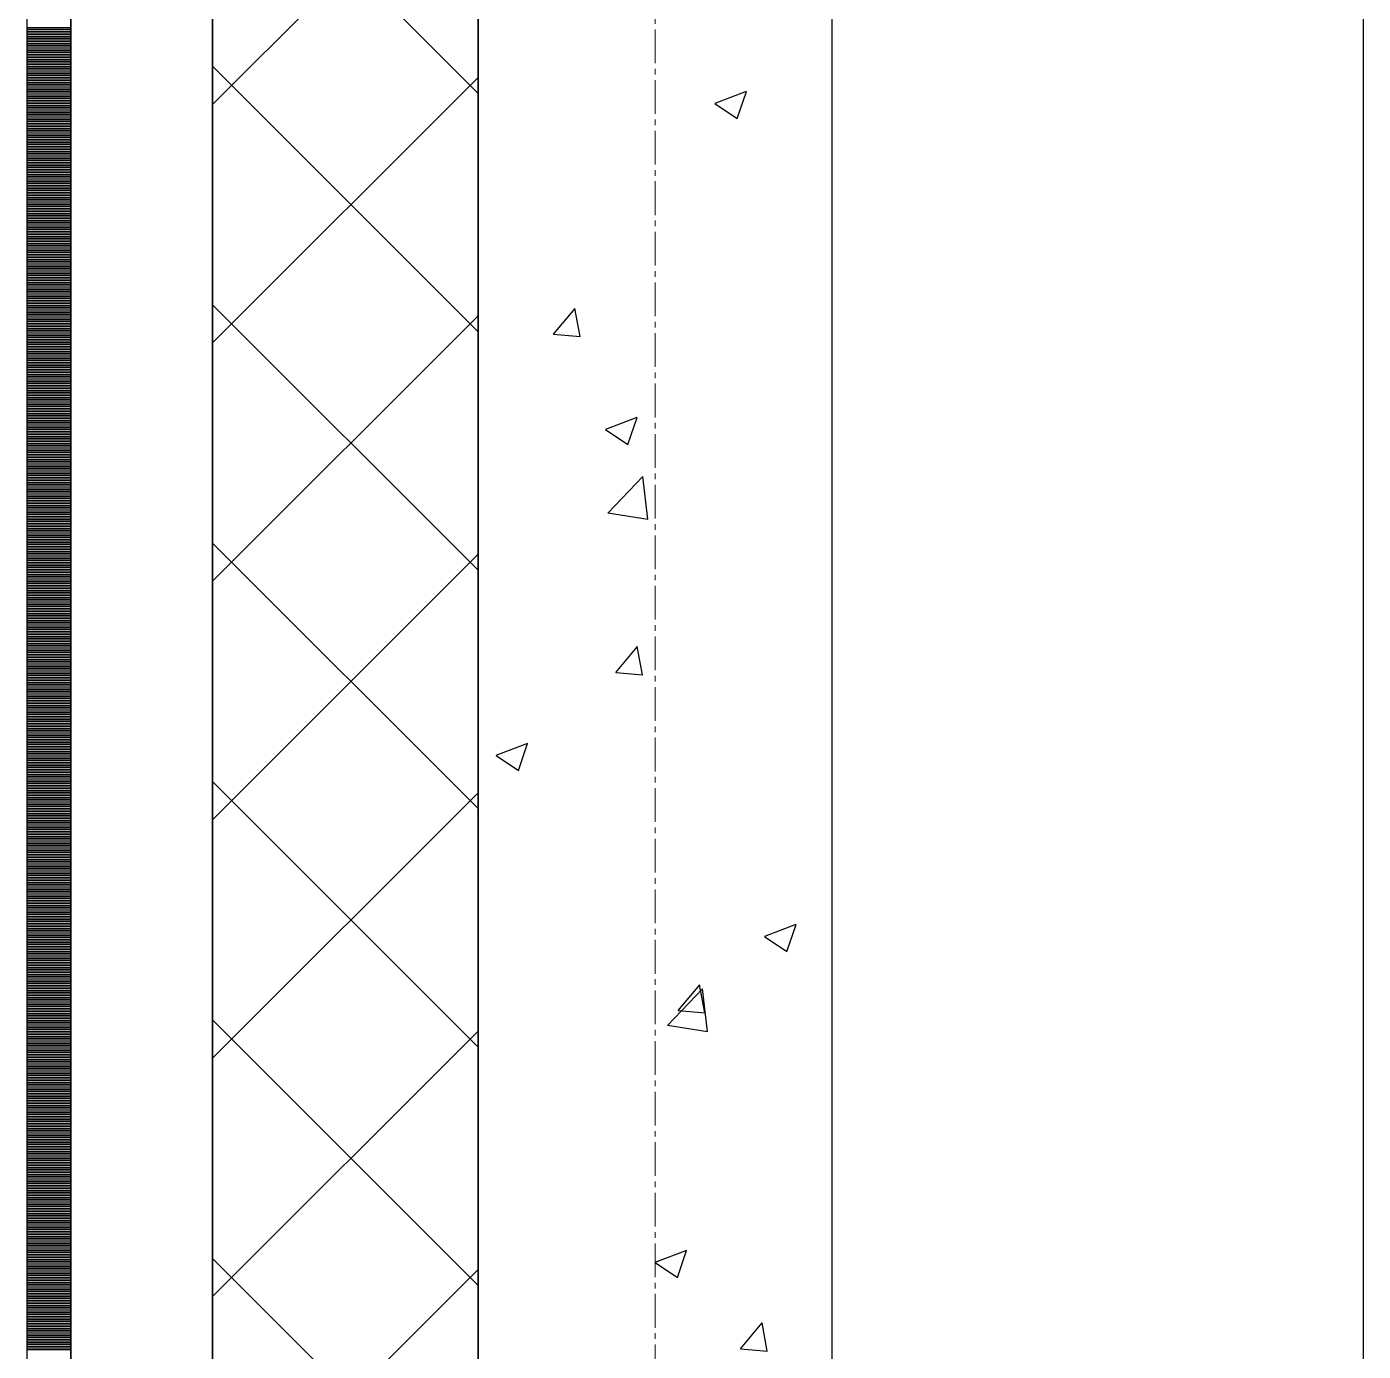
# Model space of a CAD drawing. Header units: millimetres. Extents: x -231292 to 573618, y -153144 to 564035.
# Drawn here: x 8548 to 9303, y 243948 to 244696 of the extents above; entities that cross this region are included whole.
import ezdxf

# ---------------------------------------------------------------- set-up
doc = ezdxf.new("R2010")
doc.units = ezdxf.units.MM
doc.linetypes.add('CENTER2', pattern=[28.575, 19.05, -3.175, 3.175, -3.175])
doc.layers.get('0').update_dxf_attribs({"color": 250})
for name, color, linetype, lineweight in [('АР_Стены ПЕНОблок', 250, 'Continuous', 20), ('АР_Тонкая', 250, 'Continuous', 5), ('АР_Утеплитель', 250, 'Continuous', 0), ('АР_Штриховка', 250, 'Continuous', 0), ('РД_Оси_100', 250, 'Continuous', 0)]:
    doc.layers.add(name, color=color, linetype=linetype, lineweight=lineweight)
doc.layers.add('КР_Балки-0.5', color=60, linetype='Continuous', lineweight=50, plot=False)

# ---------------------------------------------------------------- blocks, each defined once
blk = doc.blocks.new('оси_рен')
at = {"layer": 'РД_Оси_100', "color": 251, "linetype": 'CENTER2', "true_color": 0x636466}
blk.add_line((1195652.916, 135558.25), (1195652.916, 223268.25), dxfattribs=at)

msp = doc.modelspace()

# ---------------------------------------------------------------- linework, layer by layer
at = {"layer": 'АР_Стены ПЕНОблок', "color": 18, "linetype": 'Continuous', "lineweight": 25, "true_color": 0x000000}
for p, q in [((8803.243, 263866.253), (8803.243, 187666.253)), ((9003.243, 187666.253), (9003.243, 263866.253))]:
    msp.add_line(p, q, dxfattribs=at)
at = {"layer": 'АР_Тонкая', "color": 18, "linetype": 'Continuous', "lineweight": 25, "true_color": 0x000000}
for p, q in [((8548.243, 263866.253), (8548.243, 187666.253)), ((8573.243, 263866.253), (8573.243, 187666.253)), ((8573.243, 187666.253), (8573.243, 263866.253)), ((8653.243, 187666.253), (8653.243, 263866.253))]:
    msp.add_line(p, q, dxfattribs=at)
at = {"layer": 'АР_Утеплитель', "color": 18, "linetype": 'Continuous', "lineweight": 25, "true_color": 0x000000}
for p, q in [((8653.243, 263866.253), (8653.243, 187666.253)), ((8803.243, 187666.253), (8803.243, 263866.253))]:
    msp.add_line(p, q, dxfattribs=at)
at = {"layer": 'АР_Штриховка', "color": 18, "linetype": 'Continuous', "lineweight": 25, "true_color": 0x000000}
for p, q in [((8803.243, 244658.79), (8653.243, 244808.79)), ((8653.243, 244652.503), (8803.243, 244802.503)), ((8548.243, 244696.002), (8573.243, 244696.002)), ((8548.243, 244695.002), (8573.243, 244695.002)), ((8548.243, 244694.002), (8573.243, 244694.002)), ((8548.243, 244693.002), (8573.243, 244693.002)), ((8548.243, 244692.002), (8573.243, 244692.002)), ((8548.243, 244691.002), (8573.243, 244691.002)), ((8548.243, 244690.002), (8573.243, 244690.002)), ((8548.243, 244689.002), (8573.243, 244689.002)), ((8548.243, 244688.002), (8573.243, 244688.002)), ((8548.243, 244687.002), (8573.243, 244687.002)), ((8548.243, 244686.002), (8573.243, 244686.002)), ((8548.243, 244685.002), (8573.243, 244685.002)), ((8548.243, 244684.002), (8573.243, 244684.002)), ((8548.243, 244683.002), (8573.243, 244683.002)), ((8548.243, 244682.002), (8573.243, 244682.002)), ((8548.243, 244681.002), (8573.243, 244681.002)), ((8548.243, 244680.002), (8573.243, 244680.002)), ((8548.243, 244679.002), (8573.243, 244679.002)), ((8548.243, 244678.002), (8573.243, 244678.002)), ((8548.243, 244677.002), (8573.243, 244677.002)), ((8548.243, 244676.002), (8573.243, 244676.002)), ((8548.243, 244675.002), (8573.243, 244675.002)), ((8548.243, 244674.002), (8573.243, 244674.002)), ((8803.243, 244524.086), (8653.243, 244674.086)), ((8548.243, 244673.002), (8573.243, 244673.002)), ((8548.243, 244672.002), (8573.243, 244672.002)), ((8548.243, 244671.002), (8573.243, 244671.002)), ((8548.243, 244670.002), (8573.243, 244670.002)), ((8548.243, 244669.002), (8573.243, 244669.002)), ((8548.243, 244668.002), (8573.243, 244668.002)), ((8548.243, 244667.002), (8573.243, 244667.002)), ((8548.243, 244666.002), (8573.243, 244666.002)), ((8653.243, 244517.799), (8803.243, 244667.799)), ((8548.243, 244665.002), (8573.243, 244665.002)), ((8548.243, 244664.002), (8573.243, 244664.002)), ((8548.243, 244663.002), (8573.243, 244663.002)), ((8548.243, 244662.002), (8573.243, 244662.002)), ((8548.243, 244661.002), (8573.243, 244661.002)), ((8548.243, 244660.002), (8573.243, 244660.002)), ((8548.243, 244659.002), (8573.243, 244659.002)), ((8548.243, 244658.002), (8573.243, 244658.002)), ((8937.109, 244653.258), (8954.894, 244660.085)), ((8949.657, 244644.519), (8954.807, 244659.868)), ((8548.243, 244657.002), (8573.243, 244657.002)), ((8548.243, 244656.002), (8573.243, 244656.002)), ((8548.243, 244655.002), (8573.243, 244655.002)), ((8548.243, 244654.002), (8573.243, 244654.002)), ((8548.243, 244653.002), (8573.243, 244653.002)), ((8548.243, 244652.002), (8573.243, 244652.002)), ((8548.243, 244651.002), (8573.243, 244651.002)), ((8937.012, 244653.044), (8949.647, 244644.522)), ((8548.243, 244650.002), (8573.243, 244650.002)), ((8548.243, 244649.002), (8573.243, 244649.002)), ((8548.243, 244648.002), (8573.243, 244648.002)), ((8548.243, 244647.002), (8573.243, 244647.002)), ((8548.243, 244646.002), (8573.243, 244646.002)), ((8548.243, 244645.002), (8573.243, 244645.002)), ((8548.243, 244644.002), (8573.243, 244644.002)), ((8548.243, 244643.002), (8573.243, 244643.002)), ((8548.243, 244642.002), (8573.243, 244642.002)), ((8548.243, 244641.002), (8573.243, 244641.002)), ((8548.243, 244640.002), (8573.243, 244640.002)), ((8548.243, 244639.002), (8573.243, 244639.002)), ((8548.243, 244638.002), (8573.243, 244638.002)), ((8548.243, 244637.002), (8573.243, 244637.002)), ((8548.243, 244636.002), (8573.243, 244636.002)), ((8548.243, 244635.002), (8573.243, 244635.002)), ((8548.243, 244634.002), (8573.243, 244634.002)), ((8548.243, 244633.002), (8573.243, 244633.002)), ((8548.243, 244632.002), (8573.243, 244632.002)), ((8548.243, 244631.002), (8573.243, 244631.002)), ((8548.243, 244630.002), (8573.243, 244630.002)), ((8548.243, 244629.002), (8573.243, 244629.002)), ((8548.243, 244628.002), (8573.243, 244628.002)), ((8548.243, 244627.002), (8573.243, 244627.002)), ((8548.243, 244626.002), (8573.243, 244626.002)), ((8548.243, 244625.002), (8573.243, 244625.002)), ((8548.243, 244624.002), (8573.243, 244624.002)), ((8548.243, 244623.002), (8573.243, 244623.002)), ((8548.243, 244622.002), (8573.243, 244622.002)), ((8548.243, 244621.002), (8573.243, 244621.002)), ((8548.243, 244620.002), (8573.243, 244620.002)), ((8548.243, 244619.002), (8573.243, 244619.002)), ((8548.243, 244618.002), (8573.243, 244618.002)), ((8548.243, 244617.002), (8573.243, 244617.002)), ((8548.243, 244616.002), (8573.243, 244616.002)), ((8548.243, 244615.002), (8573.243, 244615.002)), ((8548.243, 244614.002), (8573.243, 244614.002)), ((8548.243, 244613.002), (8573.243, 244613.002)), ((8548.243, 244612.002), (8573.243, 244612.002)), ((8548.243, 244611.002), (8573.243, 244611.002)), ((8548.243, 244610.002), (8573.243, 244610.002)), ((8548.243, 244609.002), (8573.243, 244609.002)), ((8548.243, 244608.002), (8573.243, 244608.002)), ((8548.243, 244607.002), (8573.243, 244607.002)), ((8548.243, 244606.002), (8573.243, 244606.002)), ((8548.243, 244605.002), (8573.243, 244605.002)), ((8548.243, 244604.002), (8573.243, 244604.002)), ((8548.243, 244603.002), (8573.243, 244603.002)), ((8548.243, 244602.002), (8573.243, 244602.002)), ((8548.243, 244601.002), (8573.243, 244601.002)), ((8548.243, 244600.002), (8573.243, 244600.002)), ((8548.243, 244599.002), (8573.243, 244599.002)), ((8548.243, 244598.002), (8573.243, 244598.002)), ((8548.243, 244597.002), (8573.243, 244597.002)), ((8548.243, 244596.002), (8573.243, 244596.002)), ((8548.243, 244595.002), (8573.243, 244595.002)), ((8548.243, 244594.002), (8573.243, 244594.002)), ((8548.243, 244593.002), (8573.243, 244593.002)), ((8548.243, 244592.002), (8573.243, 244592.002)), ((8548.243, 244591.002), (8573.243, 244591.002)), ((8548.243, 244590.002), (8573.243, 244590.002)), ((8548.243, 244589.002), (8573.243, 244589.002)), ((8548.243, 244588.002), (8573.243, 244588.002)), ((8548.243, 244587.002), (8573.243, 244587.002)), ((8548.243, 244586.002), (8573.243, 244586.002)), ((8548.243, 244585.002), (8573.243, 244585.002)), ((8548.243, 244584.002), (8573.243, 244584.002)), ((8548.243, 244583.002), (8573.243, 244583.002)), ((8548.243, 244582.002), (8573.243, 244582.002)), ((8548.243, 244581.002), (8573.243, 244581.002)), ((8548.243, 244580.002), (8573.243, 244580.002)), ((8548.243, 244579.002), (8573.243, 244579.002)), ((8548.243, 244578.002), (8573.243, 244578.002)), ((8548.243, 244577.002), (8573.243, 244577.002)), ((8548.243, 244576.002), (8573.243, 244576.002)), ((8548.243, 244575.002), (8573.243, 244575.002)), ((8548.243, 244574.002), (8573.243, 244574.002)), ((8548.243, 244573.002), (8573.243, 244573.002)), ((8548.243, 244572.002), (8573.243, 244572.002)), ((8548.243, 244571.002), (8573.243, 244571.002)), ((8548.243, 244570.002), (8573.243, 244570.002)), ((8548.243, 244569.002), (8573.243, 244569.002)), ((8548.243, 244568.002), (8573.243, 244568.002)), ((8548.243, 244567.002), (8573.243, 244567.002)), ((8548.243, 244566.002), (8573.243, 244566.002)), ((8548.243, 244565.002), (8573.243, 244565.002)), ((8548.243, 244564.002), (8573.243, 244564.002)), ((8548.243, 244563.002), (8573.243, 244563.002)), ((8548.243, 244562.002), (8573.243, 244562.002)), ((8548.243, 244561.002), (8573.243, 244561.002)), ((8548.243, 244560.002), (8573.243, 244560.002)), ((8548.243, 244559.002), (8573.243, 244559.002)), ((8548.243, 244558.002), (8573.243, 244558.002)), ((8548.243, 244557.002), (8573.243, 244557.002)), ((8548.243, 244556.002), (8573.243, 244556.002)), ((8548.243, 244555.002), (8573.243, 244555.002)), ((8548.243, 244554.002), (8573.243, 244554.002)), ((8548.243, 244553.002), (8573.243, 244553.002)), ((8548.243, 244552.002), (8573.243, 244552.002)), ((8548.243, 244551.002), (8573.243, 244551.002)), ((8548.243, 244550.002), (8573.243, 244550.002)), ((8548.243, 244549.002), (8573.243, 244549.002)), ((8548.243, 244548.002), (8573.243, 244548.002)), ((8548.243, 244547.002), (8573.243, 244547.002)), ((8548.243, 244546.002), (8573.243, 244546.002)), ((8548.243, 244545.002), (8573.243, 244545.002)), ((8548.243, 244544.002), (8573.243, 244544.002)), ((8548.243, 244543.002), (8573.243, 244543.002)), ((8548.243, 244542.002), (8573.243, 244542.002)), ((8548.243, 244541.002), (8573.243, 244541.002)), ((8548.243, 244540.002), (8573.243, 244540.002)), ((8548.243, 244539.002), (8573.243, 244539.002)), ((8548.243, 244538.002), (8573.243, 244538.002)), ((8803.243, 244389.382), (8653.243, 244539.382)), ((8845.759, 244522.688), (8858.004, 244537.281)), ((8860.823, 244521.328), (8857.886, 244537.249)), ((8548.243, 244537.002), (8573.243, 244537.002)), ((8548.243, 244536.002), (8573.243, 244536.002)), ((8548.243, 244535.002), (8573.243, 244535.002)), ((8548.243, 244534.002), (8573.243, 244534.002)), ((8548.243, 244533.002), (8573.243, 244533.002)), ((8548.243, 244532.002), (8573.243, 244532.002)), ((8548.243, 244531.002), (8573.243, 244531.002)), ((8548.243, 244530.002), (8573.243, 244530.002)), ((8653.243, 244383.095), (8803.243, 244533.095)), ((8548.243, 244529.002), (8573.243, 244529.002)), ((8548.243, 244528.002), (8573.243, 244528.002)), ((8548.243, 244527.002), (8573.243, 244527.002)), ((8548.243, 244526.002), (8573.243, 244526.002)), ((8548.243, 244525.002), (8573.243, 244525.002)), ((8548.243, 244524.002), (8573.243, 244524.002)), ((8548.243, 244523.002), (8573.243, 244523.002)), ((8845.758, 244522.678), (8860.94, 244521.35)), ((8548.243, 244522.002), (8573.243, 244522.002)), ((8548.243, 244521.002), (8573.243, 244521.002)), ((8548.243, 244520.002), (8573.243, 244520.002)), ((8548.243, 244519.002), (8573.243, 244519.002)), ((8548.243, 244518.002), (8573.243, 244518.002)), ((8548.243, 244517.002), (8573.243, 244517.002)), ((8548.243, 244516.002), (8573.243, 244516.002)), ((8548.243, 244515.002), (8573.243, 244515.002)), ((8548.243, 244514.002), (8573.243, 244514.002)), ((8548.243, 244513.002), (8573.243, 244513.002)), ((8548.243, 244512.002), (8573.243, 244512.002)), ((8548.243, 244511.002), (8573.243, 244511.002)), ((8548.243, 244510.002), (8573.243, 244510.002)), ((8548.243, 244509.002), (8573.243, 244509.002)), ((8548.243, 244508.002), (8573.243, 244508.002)), ((8548.243, 244507.002), (8573.243, 244507.002)), ((8548.243, 244506.002), (8573.243, 244506.002)), ((8548.243, 244505.002), (8573.243, 244505.002)), ((8548.243, 244504.002), (8573.243, 244504.002)), ((8548.243, 244503.002), (8573.243, 244503.002)), ((8548.243, 244502.002), (8573.243, 244502.002)), ((8548.243, 244501.002), (8573.243, 244501.002)), ((8548.243, 244500.002), (8573.243, 244500.002)), ((8548.243, 244499.002), (8573.243, 244499.002)), ((8548.243, 244498.002), (8573.243, 244498.002)), ((8548.243, 244497.002), (8573.243, 244497.002)), ((8548.243, 244496.002), (8573.243, 244496.002)), ((8548.243, 244495.002), (8573.243, 244495.002)), ((8548.243, 244494.002), (8573.243, 244494.002)), ((8548.243, 244493.002), (8573.243, 244493.002)), ((8548.243, 244492.002), (8573.243, 244492.002)), ((8548.243, 244491.002), (8573.243, 244491.002)), ((8548.243, 244490.002), (8573.243, 244490.002)), ((8548.243, 244489.002), (8573.243, 244489.002)), ((8548.243, 244488.002), (8573.243, 244488.002)), ((8548.243, 244487.002), (8573.243, 244487.002)), ((8548.243, 244486.002), (8573.243, 244486.002)), ((8548.243, 244485.002), (8573.243, 244485.002)), ((8548.243, 244484.002), (8573.243, 244484.002)), ((8548.243, 244483.002), (8573.243, 244483.002)), ((8548.243, 244482.002), (8573.243, 244482.002)), ((8548.243, 244481.002), (8573.243, 244481.002)), ((8548.243, 244480.002), (8573.243, 244480.002)), ((8548.243, 244479.002), (8573.243, 244479.002)), ((8548.243, 244478.002), (8573.243, 244478.002)), ((8548.243, 244477.002), (8573.243, 244477.002)), ((8548.243, 244476.002), (8573.243, 244476.002)), ((8548.243, 244475.002), (8573.243, 244475.002)), ((8548.243, 244474.002), (8573.243, 244474.002)), ((8548.243, 244473.002), (8573.243, 244473.002)), ((8548.243, 244472.002), (8573.243, 244472.002)), ((8548.243, 244471.002), (8573.243, 244471.002)), ((8548.243, 244470.002), (8573.243, 244470.002)), ((8875.307, 244469.07), (8893.092, 244475.897)), ((8887.855, 244460.331), (8893.005, 244475.68)), ((8548.243, 244469.002), (8573.243, 244469.002)), ((8548.243, 244468.002), (8573.243, 244468.002)), ((8548.243, 244467.002), (8573.243, 244467.002)), ((8548.243, 244466.002), (8573.243, 244466.002)), ((8548.243, 244465.002), (8573.243, 244465.002)), ((8548.243, 244464.002), (8573.243, 244464.002)), ((8548.243, 244463.002), (8573.243, 244463.002)), ((8548.243, 244462.002), (8573.243, 244462.002)), ((8875.21, 244468.856), (8887.845, 244460.334)), ((8548.243, 244461.002), (8573.243, 244461.002)), ((8548.243, 244460.002), (8573.243, 244460.002)), ((8548.243, 244459.002), (8573.243, 244459.002)), ((8548.243, 244458.002), (8573.243, 244458.002)), ((8548.243, 244457.002), (8573.243, 244457.002)), ((8548.243, 244456.002), (8573.243, 244456.002)), ((8548.243, 244455.002), (8573.243, 244455.002)), ((8548.243, 244454.002), (8573.243, 244454.002)), ((8548.243, 244453.002), (8573.243, 244453.002)), ((8548.243, 244452.002), (8573.243, 244452.002)), ((8548.243, 244451.002), (8573.243, 244451.002)), ((8548.243, 244450.002), (8573.243, 244450.002)), ((8548.243, 244449.002), (8573.243, 244449.002)), ((8548.243, 244448.002), (8573.243, 244448.002)), ((8548.243, 244447.002), (8573.243, 244447.002)), ((8548.243, 244446.002), (8573.243, 244446.002)), ((8548.243, 244445.002), (8573.243, 244445.002)), ((8548.243, 244444.002), (8573.243, 244444.002)), ((8548.243, 244443.002), (8573.243, 244443.002)), ((8548.243, 244442.002), (8573.243, 244442.002)), ((8548.243, 244441.002), (8573.243, 244441.002)), ((8548.243, 244440.002), (8573.243, 244440.002)), ((8876.533, 244421.69), (8896.317, 244442.309)), ((8899.111, 244418.185), (8896.305, 244442.308)), ((8548.243, 244439.002), (8573.243, 244439.002)), ((8548.243, 244438.002), (8573.243, 244438.002)), ((8548.243, 244437.002), (8573.243, 244437.002)), ((8548.243, 244436.002), (8573.243, 244436.002)), ((8548.243, 244435.002), (8573.243, 244435.002)), ((8548.243, 244434.002), (8573.243, 244434.002)), ((8548.243, 244433.002), (8573.243, 244433.002)), ((8548.243, 244432.002), (8573.243, 244432.002)), ((8548.243, 244431.002), (8573.243, 244431.002)), ((8548.243, 244430.002), (8573.243, 244430.002)), ((8548.243, 244429.002), (8573.243, 244429.002)), ((8548.243, 244428.002), (8573.243, 244428.002)), ((8548.243, 244427.002), (8573.243, 244427.002)), ((8548.243, 244426.002), (8573.243, 244426.002)), ((8548.243, 244425.002), (8573.243, 244425.002)), ((8548.243, 244424.002), (8573.243, 244424.002)), ((8548.243, 244423.002), (8573.243, 244423.002)), ((8548.243, 244422.002), (8573.243, 244422.002)), ((8548.243, 244421.002), (8573.243, 244421.002)), ((8548.243, 244420.002), (8573.243, 244420.002)), ((8548.243, 244419.002), (8573.243, 244419.002)), ((8548.243, 244418.002), (8573.243, 244418.002)), ((8548.243, 244417.002), (8573.243, 244417.002)), ((8876.524, 244421.708), (8899.114, 244418.205)), ((8548.243, 244416.002), (8573.243, 244416.002)), ((8548.243, 244415.002), (8573.243, 244415.002)), ((8548.243, 244414.002), (8573.243, 244414.002)), ((8548.243, 244413.002), (8573.243, 244413.002)), ((8548.243, 244412.002), (8573.243, 244412.002)), ((8548.243, 244411.002), (8573.243, 244411.002)), ((8548.243, 244410.002), (8573.243, 244410.002)), ((8548.243, 244409.002), (8573.243, 244409.002)), ((8548.243, 244408.002), (8573.243, 244408.002)), ((8548.243, 244407.002), (8573.243, 244407.002)), ((8548.243, 244406.002), (8573.243, 244406.002)), ((8548.243, 244405.002), (8573.243, 244405.002)), ((8548.243, 244404.002), (8573.243, 244404.002)), ((8548.243, 244403.002), (8573.243, 244403.002)), ((8548.243, 244402.002), (8573.243, 244402.002)), ((8803.243, 244254.678), (8653.243, 244404.678)), ((8548.243, 244401.002), (8573.243, 244401.002)), ((8548.243, 244400.002), (8573.243, 244400.002)), ((8548.243, 244399.002), (8573.243, 244399.002)), ((8548.243, 244398.002), (8573.243, 244398.002)), ((8548.243, 244397.002), (8573.243, 244397.002)), ((8548.243, 244396.002), (8573.243, 244396.002)), ((8548.243, 244395.002), (8573.243, 244395.002)), ((8548.243, 244394.002), (8573.243, 244394.002)), ((8653.243, 244248.391), (8803.243, 244398.391)), ((8548.243, 244393.002), (8573.243, 244393.002)), ((8548.243, 244392.002), (8573.243, 244392.002)), ((8548.243, 244391.002), (8573.243, 244391.002)), ((8548.243, 244390.002), (8573.243, 244390.002)), ((8548.243, 244389.002), (8573.243, 244389.002)), ((8548.243, 244388.002), (8573.243, 244388.002)), ((8548.243, 244387.002), (8573.243, 244387.002)), ((8548.243, 244386.002), (8573.243, 244386.002)), ((8548.243, 244385.002), (8573.243, 244385.002)), ((8548.243, 244384.002), (8573.243, 244384.002)), ((8548.243, 244383.002), (8573.243, 244383.002)), ((8548.243, 244382.002), (8573.243, 244382.002)), ((8548.243, 244381.002), (8573.243, 244381.002)), ((8548.243, 244380.002), (8573.243, 244380.002)), ((8548.243, 244379.002), (8573.243, 244379.002)), ((8548.243, 244378.002), (8573.243, 244378.002)), ((8548.243, 244377.002), (8573.243, 244377.002)), ((8548.243, 244376.002), (8573.243, 244376.002)), ((8548.243, 244375.002), (8573.243, 244375.002)), ((8548.243, 244374.002), (8573.243, 244374.002)), ((8548.243, 244373.002), (8573.243, 244373.002)), ((8548.243, 244372.002), (8573.243, 244372.002)), ((8548.243, 244371.002), (8573.243, 244371.002)), ((8548.243, 244370.002), (8573.243, 244370.002)), ((8548.243, 244369.002), (8573.243, 244369.002)), ((8548.243, 244368.002), (8573.243, 244368.002)), ((8548.243, 244367.002), (8573.243, 244367.002)), ((8548.243, 244366.002), (8573.243, 244366.002)), ((8548.243, 244365.002), (8573.243, 244365.002)), ((8548.243, 244364.002), (8573.243, 244364.002)), ((8548.243, 244363.002), (8573.243, 244363.002)), ((8548.243, 244362.002), (8573.243, 244362.002)), ((8548.243, 244361.002), (8573.243, 244361.002)), ((8548.243, 244360.002), (8573.243, 244360.002)), ((8548.243, 244359.002), (8573.243, 244359.002)), ((8548.243, 244358.002), (8573.243, 244358.002)), ((8548.243, 244357.002), (8573.243, 244357.002)), ((8548.243, 244356.002), (8573.243, 244356.002)), ((8548.243, 244355.002), (8573.243, 244355.002)), ((8548.243, 244354.002), (8573.243, 244354.002)), ((8548.243, 244353.002), (8573.243, 244353.002)), ((8548.243, 244352.002), (8573.243, 244352.002)), ((8548.243, 244351.002), (8573.243, 244351.002)), ((8548.243, 244350.002), (8573.243, 244350.002)), ((8548.243, 244349.002), (8573.243, 244349.002)), ((8548.243, 244348.002), (8573.243, 244348.002)), ((8548.243, 244347.002), (8573.243, 244347.002)), ((8548.243, 244346.002), (8573.243, 244346.002)), ((8548.243, 244345.002), (8573.243, 244345.002)), ((8548.243, 244344.002), (8573.243, 244344.002)), ((8548.243, 244343.002), (8573.243, 244343.002)), ((8548.243, 244342.002), (8573.243, 244342.002)), ((8548.243, 244341.002), (8573.243, 244341.002)), ((8881.002, 244331.631), (8893.247, 244346.225)), ((8896.065, 244330.271), (8893.129, 244346.192)), ((8548.243, 244340.002), (8573.243, 244340.002)), ((8548.243, 244339.002), (8573.243, 244339.002)), ((8548.243, 244338.002), (8573.243, 244338.002)), ((8548.243, 244337.002), (8573.243, 244337.002)), ((8548.243, 244336.002), (8573.243, 244336.002)), ((8548.243, 244335.002), (8573.243, 244335.002)), ((8548.243, 244334.002), (8573.243, 244334.002)), ((8548.243, 244333.002), (8573.243, 244333.002)), ((8548.243, 244332.002), (8573.243, 244332.002)), ((8548.243, 244331.002), (8573.243, 244331.002)), ((8548.243, 244330.002), (8573.243, 244330.002)), ((8548.243, 244329.002), (8573.243, 244329.002)), ((8548.243, 244328.002), (8573.243, 244328.002)), ((8548.243, 244327.002), (8573.243, 244327.002)), ((8548.243, 244326.002), (8573.243, 244326.002)), ((8881.001, 244331.621), (8896.183, 244330.293)), ((8548.243, 244325.002), (8573.243, 244325.002)), ((8548.243, 244324.002), (8573.243, 244324.002)), ((8548.243, 244323.002), (8573.243, 244323.002)), ((8548.243, 244322.002), (8573.243, 244322.002)), ((8548.243, 244321.002), (8573.243, 244321.002)), ((8548.243, 244320.002), (8573.243, 244320.002)), ((8548.243, 244319.002), (8573.243, 244319.002)), ((8548.243, 244318.002), (8573.243, 244318.002)), ((8548.243, 244317.002), (8573.243, 244317.002)), ((8548.243, 244316.002), (8573.243, 244316.002)), ((8548.243, 244315.002), (8573.243, 244315.002)), ((8548.243, 244314.002), (8573.243, 244314.002)), ((8548.243, 244313.002), (8573.243, 244313.002)), ((8548.243, 244312.002), (8573.243, 244312.002)), ((8548.243, 244311.002), (8573.243, 244311.002)), ((8548.243, 244310.002), (8573.243, 244310.002)), ((8548.243, 244309.002), (8573.243, 244309.002)), ((8548.243, 244308.002), (8573.243, 244308.002)), ((8548.243, 244307.002), (8573.243, 244307.002)), ((8548.243, 244306.002), (8573.243, 244306.002)), ((8548.243, 244305.002), (8573.243, 244305.002)), ((8548.243, 244304.002), (8573.243, 244304.002)), ((8548.243, 244303.002), (8573.243, 244303.002)), ((8548.243, 244302.002), (8573.243, 244302.002)), ((8548.243, 244301.002), (8573.243, 244301.002)), ((8548.243, 244300.002), (8573.243, 244300.002)), ((8548.243, 244299.002), (8573.243, 244299.002)), ((8548.243, 244298.002), (8573.243, 244298.002)), ((8548.243, 244297.002), (8573.243, 244297.002)), ((8548.243, 244296.002), (8573.243, 244296.002)), ((8548.243, 244295.002), (8573.243, 244295.002)), ((8548.243, 244294.002), (8573.243, 244294.002)), ((8548.243, 244293.002), (8573.243, 244293.002)), ((8548.243, 244292.002), (8573.243, 244292.002)), ((8548.243, 244291.002), (8573.243, 244291.002)), ((8548.243, 244290.002), (8573.243, 244290.002)), ((8548.243, 244289.002), (8573.243, 244289.002)), ((8813.505, 244284.882), (8831.29, 244291.709)), ((8826.053, 244276.143), (8831.203, 244291.493)), ((8548.243, 244288.002), (8573.243, 244288.002)), ((8548.243, 244287.002), (8573.243, 244287.002)), ((8548.243, 244286.002), (8573.243, 244286.002)), ((8548.243, 244285.002), (8573.243, 244285.002)), ((8548.243, 244284.002), (8573.243, 244284.002)), ((8548.243, 244283.002), (8573.243, 244283.002)), ((8548.243, 244282.002), (8573.243, 244282.002)), ((8548.243, 244281.002), (8573.243, 244281.002)), ((8813.408, 244284.668), (8826.043, 244276.146)), ((8548.243, 244280.002), (8573.243, 244280.002)), ((8548.243, 244279.002), (8573.243, 244279.002)), ((8548.243, 244278.002), (8573.243, 244278.002)), ((8548.243, 244277.002), (8573.243, 244277.002)), ((8548.243, 244276.002), (8573.243, 244276.002)), ((8548.243, 244275.002), (8573.243, 244275.002)), ((8548.243, 244274.002), (8573.243, 244274.002)), ((8548.243, 244273.002), (8573.243, 244273.002)), ((8548.243, 244272.002), (8573.243, 244272.002)), ((8548.243, 244271.002), (8573.243, 244271.002)), ((8548.243, 244270.002), (8573.243, 244270.002)), ((8548.243, 244269.002), (8573.243, 244269.002)), ((8548.243, 244268.002), (8573.243, 244268.002)), ((8548.243, 244267.002), (8573.243, 244267.002)), ((8548.243, 244266.002), (8573.243, 244266.002)), ((8803.243, 244119.974), (8653.243, 244269.974)), ((8548.243, 244265.002), (8573.243, 244265.002)), ((8548.243, 244264.002), (8573.243, 244264.002)), ((8548.243, 244263.002), (8573.243, 244263.002)), ((8548.243, 244262.002), (8573.243, 244262.002)), ((8548.243, 244261.002), (8573.243, 244261.002)), ((8548.243, 244260.002), (8573.243, 244260.002)), ((8548.243, 244259.002), (8573.243, 244259.002)), ((8548.243, 244258.002), (8573.243, 244258.002)), ((8653.243, 244113.687), (8803.243, 244263.687)), ((8548.243, 244257.002), (8573.243, 244257.002)), ((8548.243, 244256.002), (8573.243, 244256.002)), ((8548.243, 244255.002), (8573.243, 244255.002)), ((8548.243, 244254.002), (8573.243, 244254.002)), ((8548.243, 244253.002), (8573.243, 244253.002)), ((8548.243, 244252.002), (8573.243, 244252.002)), ((8548.243, 244251.002), (8573.243, 244251.002)), ((8548.243, 244250.002), (8573.243, 244250.002)), ((8548.243, 244249.002), (8573.243, 244249.002)), ((8548.243, 244248.002), (8573.243, 244248.002)), ((8548.243, 244247.002), (8573.243, 244247.002)), ((8548.243, 244246.002), (8573.243, 244246.002)), ((8548.243, 244245.002), (8573.243, 244245.002)), ((8548.243, 244244.002), (8573.243, 244244.002)), ((8548.243, 244243.002), (8573.243, 244243.002)), ((8548.243, 244242.002), (8573.243, 244242.002)), ((8548.243, 244241.002), (8573.243, 244241.002)), ((8548.243, 244240.002), (8573.243, 244240.002)), ((8548.243, 244239.002), (8573.243, 244239.002)), ((8548.243, 244238.002), (8573.243, 244238.002)), ((8548.243, 244237.002), (8573.243, 244237.002)), ((8548.243, 244236.002), (8573.243, 244236.002)), ((8548.243, 244235.002), (8573.243, 244235.002)), ((8548.243, 244234.002), (8573.243, 244234.002)), ((8548.243, 244233.002), (8573.243, 244233.002)), ((8548.243, 244232.002), (8573.243, 244232.002)), ((8548.243, 244231.002), (8573.243, 244231.002)), ((8548.243, 244230.002), (8573.243, 244230.002)), ((8548.243, 244229.002), (8573.243, 244229.002)), ((8548.243, 244228.002), (8573.243, 244228.002)), ((8548.243, 244227.002), (8573.243, 244227.002)), ((8548.243, 244226.002), (8573.243, 244226.002)), ((8548.243, 244225.002), (8573.243, 244225.002)), ((8548.243, 244224.002), (8573.243, 244224.002)), ((8548.243, 244223.002), (8573.243, 244223.002)), ((8548.243, 244222.002), (8573.243, 244222.002)), ((8548.243, 244221.002), (8573.243, 244221.002)), ((8548.243, 244220.002), (8573.243, 244220.002)), ((8548.243, 244219.002), (8573.243, 244219.002)), ((8548.243, 244218.002), (8573.243, 244218.002)), ((8548.243, 244217.002), (8573.243, 244217.002)), ((8548.243, 244216.002), (8573.243, 244216.002)), ((8548.243, 244215.002), (8573.243, 244215.002)), ((8548.243, 244214.002), (8573.243, 244214.002)), ((8548.243, 244213.002), (8573.243, 244213.002)), ((8548.243, 244212.002), (8573.243, 244212.002)), ((8548.243, 244211.002), (8573.243, 244211.002)), ((8548.243, 244210.002), (8573.243, 244210.002)), ((8548.243, 244209.002), (8573.243, 244209.002)), ((8548.243, 244208.002), (8573.243, 244208.002)), ((8548.243, 244207.002), (8573.243, 244207.002)), ((8548.243, 244206.002), (8573.243, 244206.002)), ((8548.243, 244205.002), (8573.243, 244205.002)), ((8548.243, 244204.002), (8573.243, 244204.002)), ((8548.243, 244203.002), (8573.243, 244203.002)), ((8548.243, 244202.002), (8573.243, 244202.002)), ((8548.243, 244201.002), (8573.243, 244201.002)), ((8548.243, 244200.002), (8573.243, 244200.002)), ((8548.243, 244199.002), (8573.243, 244199.002)), ((8548.243, 244198.002), (8573.243, 244198.002)), ((8548.243, 244197.002), (8573.243, 244197.002)), ((8548.243, 244196.002), (8573.243, 244196.002)), ((8548.243, 244195.002), (8573.243, 244195.002)), ((8548.243, 244194.002), (8573.243, 244194.002)), ((8548.243, 244193.002), (8573.243, 244193.002)), ((8548.243, 244192.002), (8573.243, 244192.002)), ((8548.243, 244191.002), (8573.243, 244191.002)), ((8548.243, 244190.002), (8573.243, 244190.002)), ((8548.243, 244189.002), (8573.243, 244189.002)), ((8548.243, 244188.002), (8573.243, 244188.002)), ((8548.243, 244187.002), (8573.243, 244187.002)), ((8548.243, 244186.002), (8573.243, 244186.002)), ((8548.243, 244185.002), (8573.243, 244185.002)), ((8548.243, 244184.002), (8573.243, 244184.002)), ((8548.243, 244183.002), (8573.243, 244183.002)), ((8965.023, 244182.403), (8977.657, 244173.881)), ((8965.119, 244182.617), (8982.904, 244189.443)), ((8977.668, 244173.878), (8982.818, 244189.227)), ((8548.243, 244182.002), (8573.243, 244182.002)), ((8548.243, 244181.002), (8573.243, 244181.002)), ((8548.243, 244180.002), (8573.243, 244180.002)), ((8548.243, 244179.002), (8573.243, 244179.002)), ((8548.243, 244178.002), (8573.243, 244178.002)), ((8548.243, 244177.002), (8573.243, 244177.002)), ((8548.243, 244176.002), (8573.243, 244176.002)), ((8548.243, 244175.002), (8573.243, 244175.002)), ((8548.243, 244174.002), (8573.243, 244174.002)), ((8548.243, 244173.002), (8573.243, 244173.002)), ((8548.243, 244172.002), (8573.243, 244172.002)), ((8548.243, 244171.002), (8573.243, 244171.002)), ((8548.243, 244170.002), (8573.243, 244170.002)), ((8548.243, 244169.002), (8573.243, 244169.002)), ((8548.243, 244168.002), (8573.243, 244168.002)), ((8548.243, 244167.002), (8573.243, 244167.002)), ((8548.243, 244166.002), (8573.243, 244166.002)), ((8548.243, 244165.002), (8573.243, 244165.002)), ((8548.243, 244164.002), (8573.243, 244164.002)), ((8548.243, 244163.002), (8573.243, 244163.002)), ((8548.243, 244162.002), (8573.243, 244162.002)), ((8548.243, 244161.002), (8573.243, 244161.002)), ((8548.243, 244160.002), (8573.243, 244160.002)), ((8548.243, 244159.002), (8573.243, 244159.002)), ((8548.243, 244158.002), (8573.243, 244158.002)), ((8548.243, 244157.002), (8573.243, 244157.002)), ((8548.243, 244156.002), (8573.243, 244156.002)), ((8548.243, 244155.002), (8573.243, 244155.002)), ((8548.243, 244154.002), (8573.243, 244154.002)), ((8548.243, 244153.002), (8573.243, 244153.002)), ((8910.208, 244132.222), (8929.992, 244152.841)), ((8916.245, 244140.575), (8928.49, 244155.168)), ((8931.308, 244139.214), (8928.371, 244155.135)), ((8932.786, 244128.717), (8929.98, 244152.839)), ((8548.243, 244152.002), (8573.243, 244152.002)), ((8548.243, 244151.002), (8573.243, 244151.002)), ((8548.243, 244150.002), (8573.243, 244150.002)), ((8548.243, 244149.002), (8573.243, 244149.002)), ((8548.243, 244148.002), (8573.243, 244148.002)), ((8548.243, 244147.002), (8573.243, 244147.002)), ((8548.243, 244146.002), (8573.243, 244146.002)), ((8548.243, 244145.002), (8573.243, 244145.002)), ((8548.243, 244144.002), (8573.243, 244144.002)), ((8548.243, 244143.002), (8573.243, 244143.002)), ((8548.243, 244142.002), (8573.243, 244142.002)), ((8548.243, 244141.002), (8573.243, 244141.002)), ((8548.243, 244140.002), (8573.243, 244140.002)), ((8548.243, 244139.002), (8573.243, 244139.002)), ((8548.243, 244138.002), (8573.243, 244138.002)), ((8916.244, 244140.564), (8931.426, 244139.236)), ((8548.243, 244137.002), (8573.243, 244137.002)), ((8548.243, 244136.002), (8573.243, 244136.002)), ((8548.243, 244135.002), (8573.243, 244135.002)), ((8548.243, 244134.002), (8573.243, 244134.002)), ((8548.243, 244133.002), (8573.243, 244133.002)), ((8548.243, 244132.002), (8573.243, 244132.002)), ((8548.243, 244131.002), (8573.243, 244131.002)), ((8548.243, 244130.002), (8573.243, 244130.002)), ((8803.243, 243985.27), (8653.243, 244135.27)), ((8910.199, 244132.24), (8932.789, 244128.737)), ((8548.243, 244129.002), (8573.243, 244129.002)), ((8548.243, 244128.002), (8573.243, 244128.002)), ((8548.243, 244127.002), (8573.243, 244127.002)), ((8548.243, 244126.002), (8573.243, 244126.002)), ((8548.243, 244125.002), (8573.243, 244125.002)), ((8548.243, 244124.002), (8573.243, 244124.002)), ((8548.243, 244123.002), (8573.243, 244123.002)), ((8548.243, 244122.002), (8573.243, 244122.002)), ((8653.243, 243978.983), (8803.243, 244128.983)), ((8548.243, 244121.002), (8573.243, 244121.002)), ((8548.243, 244120.002), (8573.243, 244120.002)), ((8548.243, 244119.002), (8573.243, 244119.002)), ((8548.243, 244118.002), (8573.243, 244118.002)), ((8548.243, 244117.002), (8573.243, 244117.002)), ((8548.243, 244116.002), (8573.243, 244116.002)), ((8548.243, 244115.002), (8573.243, 244115.002)), ((8548.243, 244114.002), (8573.243, 244114.002)), ((8548.243, 244113.002), (8573.243, 244113.002)), ((8548.243, 244112.002), (8573.243, 244112.002)), ((8548.243, 244111.002), (8573.243, 244111.002)), ((8548.243, 244110.002), (8573.243, 244110.002)), ((8548.243, 244109.002), (8573.243, 244109.002)), ((8548.243, 244108.002), (8573.243, 244108.002)), ((8548.243, 244107.002), (8573.243, 244107.002)), ((8548.243, 244106.002), (8573.243, 244106.002)), ((8548.243, 244105.002), (8573.243, 244105.002)), ((8548.243, 244104.002), (8573.243, 244104.002)), ((8548.243, 244103.002), (8573.243, 244103.002)), ((8548.243, 244102.002), (8573.243, 244102.002)), ((8548.243, 244101.002), (8573.243, 244101.002)), ((8548.243, 244100.002), (8573.243, 244100.002)), ((8548.243, 244099.002), (8573.243, 244099.002)), ((8548.243, 244098.002), (8573.243, 244098.002)), ((8548.243, 244097.002), (8573.243, 244097.002)), ((8548.243, 244096.002), (8573.243, 244096.002)), ((8548.243, 244095.002), (8573.243, 244095.002)), ((8548.243, 244094.002), (8573.243, 244094.002)), ((8548.243, 244093.002), (8573.243, 244093.002)), ((8548.243, 244092.002), (8573.243, 244092.002)), ((8548.243, 244091.002), (8573.243, 244091.002)), ((8548.243, 244090.002), (8573.243, 244090.002)), ((8548.243, 244089.002), (8573.243, 244089.002)), ((8548.243, 244088.002), (8573.243, 244088.002)), ((8548.243, 244087.002), (8573.243, 244087.002)), ((8548.243, 244086.002), (8573.243, 244086.002)), ((8548.243, 244085.002), (8573.243, 244085.002)), ((8548.243, 244084.002), (8573.243, 244084.002)), ((8548.243, 244083.002), (8573.243, 244083.002)), ((8548.243, 244082.002), (8573.243, 244082.002)), ((8548.243, 244081.002), (8573.243, 244081.002)), ((8548.243, 244080.002), (8573.243, 244080.002)), ((8548.243, 244079.002), (8573.243, 244079.002)), ((8548.243, 244078.002), (8573.243, 244078.002)), ((8548.243, 244077.002), (8573.243, 244077.002)), ((8548.243, 244076.002), (8573.243, 244076.002)), ((8548.243, 244075.002), (8573.243, 244075.002)), ((8548.243, 244074.002), (8573.243, 244074.002)), ((8548.243, 244073.002), (8573.243, 244073.002)), ((8548.243, 244072.002), (8573.243, 244072.002)), ((8548.243, 244071.002), (8573.243, 244071.002)), ((8548.243, 244070.002), (8573.243, 244070.002)), ((8548.243, 244069.002), (8573.243, 244069.002)), ((8548.243, 244068.002), (8573.243, 244068.002)), ((8548.243, 244067.002), (8573.243, 244067.002)), ((8548.243, 244066.002), (8573.243, 244066.002)), ((8548.243, 244065.002), (8573.243, 244065.002)), ((8548.243, 244064.002), (8573.243, 244064.002)), ((8548.243, 244063.002), (8573.243, 244063.002)), ((8548.243, 244062.002), (8573.243, 244062.002)), ((8548.243, 244061.002), (8573.243, 244061.002)), ((8548.243, 244060.002), (8573.243, 244060.002)), ((8548.243, 244059.002), (8573.243, 244059.002)), ((8548.243, 244058.002), (8573.243, 244058.002)), ((8548.243, 244057.002), (8573.243, 244057.002)), ((8548.243, 244056.002), (8573.243, 244056.002)), ((8548.243, 244055.002), (8573.243, 244055.002)), ((8548.243, 244054.002), (8573.243, 244054.002)), ((8548.243, 244053.002), (8573.243, 244053.002)), ((8548.243, 244052.002), (8573.243, 244052.002)), ((8548.243, 244051.002), (8573.243, 244051.002)), ((8548.243, 244050.002), (8573.243, 244050.002)), ((8548.243, 244049.002), (8573.243, 244049.002)), ((8548.243, 244048.002), (8573.243, 244048.002)), ((8548.243, 244047.002), (8573.243, 244047.002)), ((8548.243, 244046.002), (8573.243, 244046.002)), ((8548.243, 244045.002), (8573.243, 244045.002)), ((8548.243, 244044.002), (8573.243, 244044.002)), ((8548.243, 244043.002), (8573.243, 244043.002)), ((8548.243, 244042.002), (8573.243, 244042.002)), ((8548.243, 244041.002), (8573.243, 244041.002)), ((8548.243, 244040.002), (8573.243, 244040.002)), ((8548.243, 244039.002), (8573.243, 244039.002)), ((8548.243, 244038.002), (8573.243, 244038.002)), ((8548.243, 244037.002), (8573.243, 244037.002)), ((8548.243, 244036.002), (8573.243, 244036.002)), ((8548.243, 244035.002), (8573.243, 244035.002)), ((8548.243, 244034.002), (8573.243, 244034.002)), ((8548.243, 244033.002), (8573.243, 244033.002)), ((8548.243, 244032.002), (8573.243, 244032.002)), ((8548.243, 244031.002), (8573.243, 244031.002)), ((8548.243, 244030.002), (8573.243, 244030.002)), ((8548.243, 244029.002), (8573.243, 244029.002)), ((8548.243, 244028.002), (8573.243, 244028.002)), ((8548.243, 244027.002), (8573.243, 244027.002)), ((8548.243, 244026.002), (8573.243, 244026.002)), ((8548.243, 244025.002), (8573.243, 244025.002)), ((8548.243, 244024.002), (8573.243, 244024.002)), ((8548.243, 244023.002), (8573.243, 244023.002)), ((8548.243, 244022.002), (8573.243, 244022.002)), ((8548.243, 244021.002), (8573.243, 244021.002)), ((8548.243, 244020.002), (8573.243, 244020.002)), ((8548.243, 244019.002), (8573.243, 244019.002)), ((8548.243, 244018.002), (8573.243, 244018.002)), ((8548.243, 244017.002), (8573.243, 244017.002)), ((8548.243, 244016.002), (8573.243, 244016.002)), ((8548.243, 244015.002), (8573.243, 244015.002)), ((8548.243, 244014.002), (8573.243, 244014.002)), ((8548.243, 244013.002), (8573.243, 244013.002)), ((8548.243, 244012.002), (8573.243, 244012.002)), ((8548.243, 244011.002), (8573.243, 244011.002)), ((8548.243, 244010.002), (8573.243, 244010.002)), ((8548.243, 244009.002), (8573.243, 244009.002)), ((8548.243, 244008.002), (8573.243, 244008.002)), ((8548.243, 244007.002), (8573.243, 244007.002)), ((8548.243, 244006.002), (8573.243, 244006.002)), ((8548.243, 244005.002), (8573.243, 244005.002)), ((8548.243, 244004.002), (8573.243, 244004.002)), ((8548.243, 244003.002), (8573.243, 244003.002)), ((8548.243, 244002.002), (8573.243, 244002.002)), ((8903.317, 243998.428), (8921.102, 244005.255)), ((8915.865, 243989.69), (8921.016, 244005.039)), ((8548.243, 244001.002), (8573.243, 244001.002)), ((8548.243, 244000.002), (8573.243, 244000.002)), ((8548.243, 243999.002), (8573.243, 243999.002)), ((8548.243, 243998.002), (8573.243, 243998.002)), ((8548.243, 243997.002), (8573.243, 243997.002)), ((8548.243, 243996.002), (8573.243, 243996.002)), ((8548.243, 243995.002), (8573.243, 243995.002)), ((8548.243, 243994.002), (8573.243, 243994.002)), ((8803.243, 243850.567), (8653.243, 244000.567)), ((8653.243, 243844.28), (8803.243, 243994.28)), ((8903.221, 243998.215), (8915.855, 243989.693)), ((8548.243, 243993.002), (8573.243, 243993.002)), ((8548.243, 243992.002), (8573.243, 243992.002)), ((8548.243, 243991.002), (8573.243, 243991.002)), ((8548.243, 243990.002), (8573.243, 243990.002)), ((8548.243, 243989.002), (8573.243, 243989.002)), ((8548.243, 243988.002), (8573.243, 243988.002)), ((8548.243, 243987.002), (8573.243, 243987.002)), ((8548.243, 243986.002), (8573.243, 243986.002)), ((8548.243, 243985.002), (8573.243, 243985.002)), ((8548.243, 243984.002), (8573.243, 243984.002)), ((8548.243, 243983.002), (8573.243, 243983.002)), ((8548.243, 243982.002), (8573.243, 243982.002)), ((8548.243, 243981.002), (8573.243, 243981.002)), ((8548.243, 243980.002), (8573.243, 243980.002)), ((8548.243, 243979.002), (8573.243, 243979.002)), ((8548.243, 243978.002), (8573.243, 243978.002)), ((8548.243, 243977.002), (8573.243, 243977.002)), ((8548.243, 243976.002), (8573.243, 243976.002)), ((8548.243, 243975.002), (8573.243, 243975.002)), ((8548.243, 243974.002), (8573.243, 243974.002)), ((8548.243, 243973.002), (8573.243, 243973.002)), ((8548.243, 243972.002), (8573.243, 243972.002)), ((8548.243, 243971.002), (8573.243, 243971.002)), ((8548.243, 243970.002), (8573.243, 243970.002)), ((8548.243, 243969.002), (8573.243, 243969.002)), ((8548.243, 243968.002), (8573.243, 243968.002)), ((8548.243, 243967.002), (8573.243, 243967.002)), ((8548.243, 243966.002), (8573.243, 243966.002)), ((8548.243, 243965.002), (8573.243, 243965.002)), ((8548.243, 243964.002), (8573.243, 243964.002)), ((8951.489, 243949.518), (8963.734, 243964.111)), ((8966.551, 243948.157), (8963.614, 243964.079)), ((8548.243, 243963.002), (8573.243, 243963.002)), ((8548.243, 243962.002), (8573.243, 243962.002)), ((8548.243, 243961.002), (8573.243, 243961.002)), ((8548.243, 243960.002), (8573.243, 243960.002)), ((8548.243, 243959.002), (8573.243, 243959.002)), ((8548.243, 243958.002), (8573.243, 243958.002)), ((8548.243, 243957.002), (8573.243, 243957.002)), ((8548.243, 243956.002), (8573.243, 243956.002)), ((8548.243, 243955.002), (8573.243, 243955.002)), ((8548.243, 243954.002), (8573.243, 243954.002)), ((8548.243, 243953.002), (8573.243, 243953.002)), ((8548.243, 243952.002), (8573.243, 243952.002)), ((8548.243, 243951.002), (8573.243, 243951.002)), ((8548.243, 243950.002), (8573.243, 243950.002)), ((8548.243, 243949.002), (8573.243, 243949.002)), ((8951.488, 243949.508), (8966.67, 243948.179))]:
    msp.add_line(p, q, dxfattribs=at)
at = {"layer": 'КР_Балки-0.5', "color": 18, "lineweight": 25, "ltscale": 200, "true_color": 0x000000}
for p, q in [((8803.244, 237366.253), (8803.244, 263866.253)), ((9303.244, 263866.253), (9303.244, 237366.253))]:
    msp.add_line(p, q, dxfattribs=at)

# ---------------------------------------------------------------- block references
at = {"rotation": 359.999868838025}
msp.add_blockref('оси_рен', (-1186750.035, 50655.808), dxfattribs=at)

doc.saveas('drawing.dxf')
